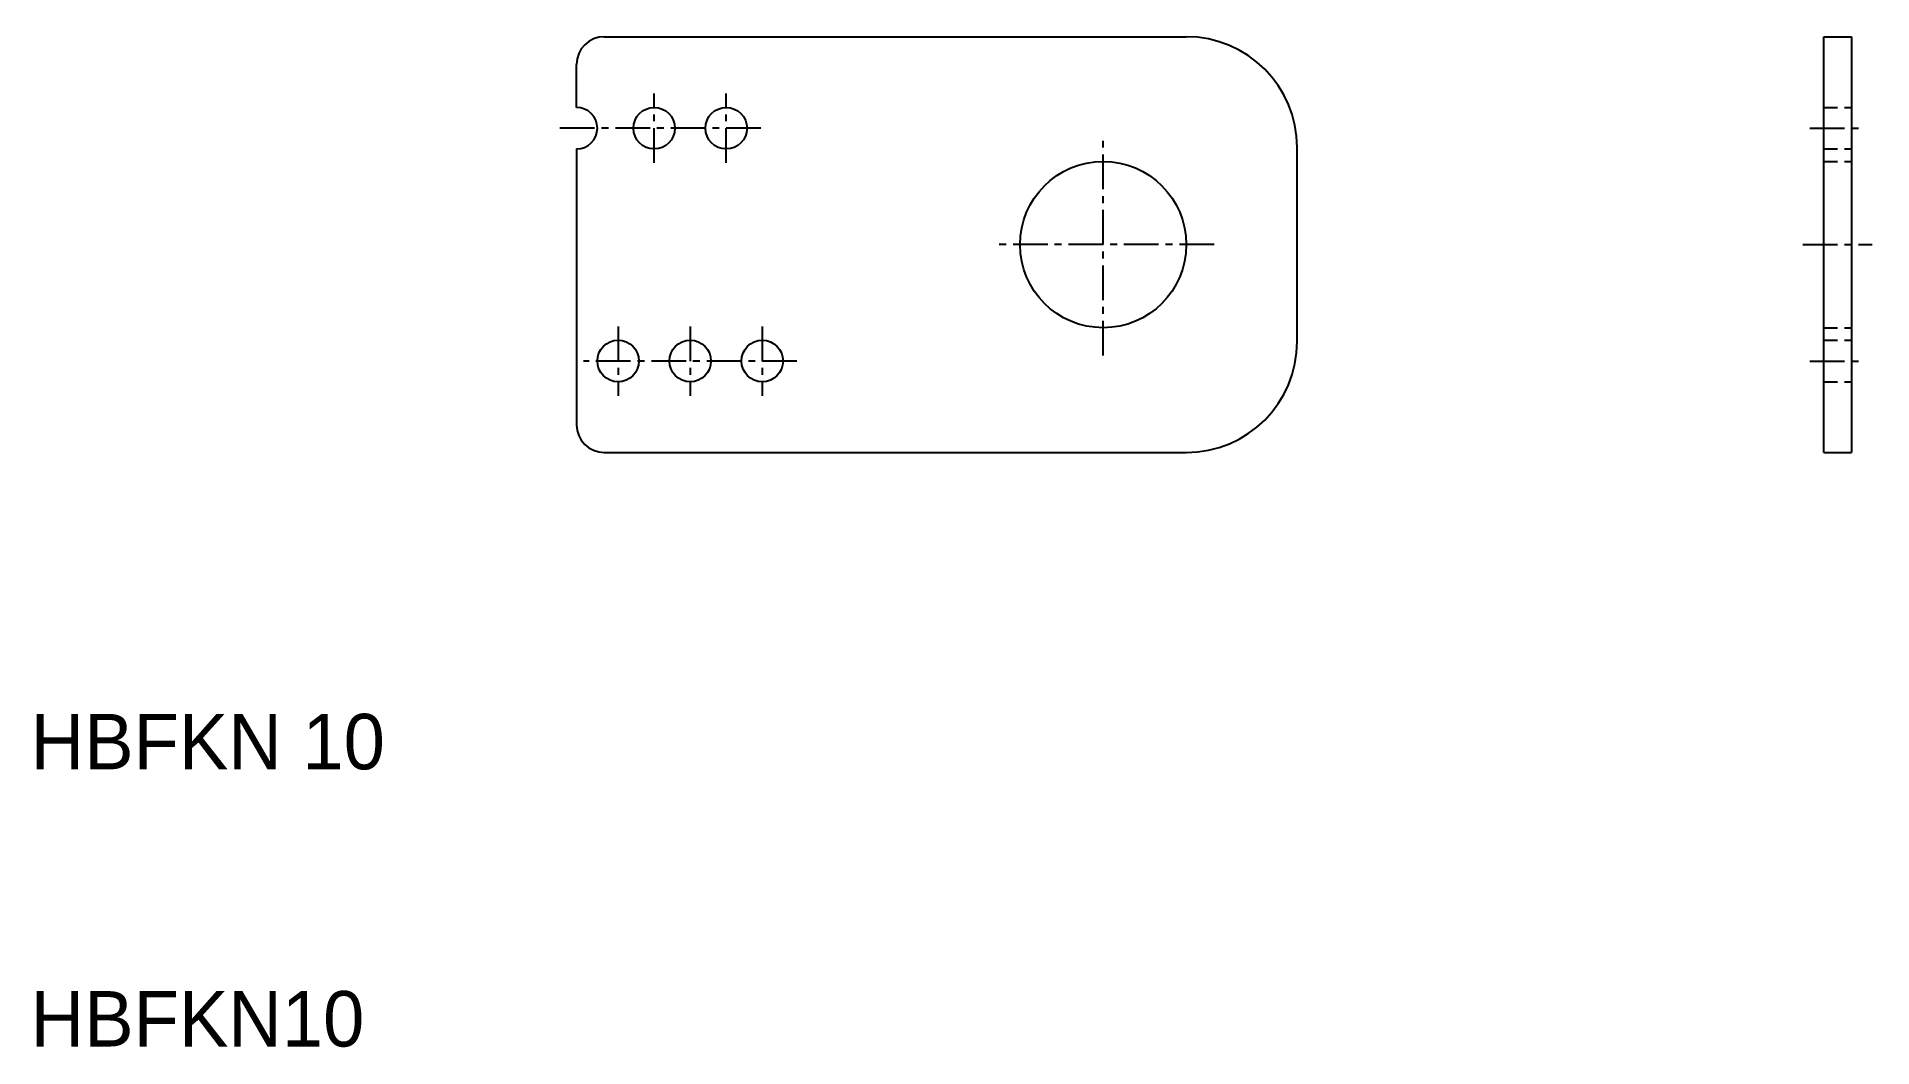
# Model space of a CAD drawing. Extents: x -14.3 to 51.9, y 21.1 to 57.6.
import ezdxf

# ---------------------------------------------------------------- set-up
doc = ezdxf.new("R2010")
doc.units = 0
doc.linetypes.add('CENTER', pattern=[2, 1.25, -0.25, 0.25, -0.25])
doc.linetypes.add('DASHED', pattern=[0.75, 0.5, -0.25])
doc.layers.get('0').update_dxf_attribs({"linetype": 'CONTINUOUS'})
doc.layers.add('CENTER', color=1, linetype='CENTER')

msp = doc.modelspace()

# ---------------------------------------------------------------- linework, layer by layer
at = {"color": 7, "linetype": 'CONTINUOUS'}
for p, q in [((6.146, 57.579), (27.146, 57.579)), ((50.146, 42.579), (50.146, 57.579)), ((50.146, 57.579), (51.146, 57.579)), ((51.146, 57.579), (51.146, 42.579)), ((5.146, 55.029), (5.146, 56.579)), ((5.146, 53.529), (5.146, 43.579)), ((31.146, 46.579), (31.146, 53.579)), ((6.146, 42.579), (27.146, 42.579)), ((50.146, 42.579), (51.146, 42.579))]:
    msp.add_line(p, q, dxfattribs=at)
at = {"color": 3, "linetype": 'DASHED'}
for p, q in [((50.146, 55.029), (51.146, 55.029)), ((50.146, 53.529), (51.146, 53.529)), ((50.146, 53.079), (51.146, 53.079)), ((50.146, 47.079), (51.146, 47.079)), ((50.146, 46.629), (51.146, 46.629)), ((50.146, 45.129), (51.146, 45.129))]:
    msp.add_line(p, q, dxfattribs=at)
at = {"color": 7, "linetype": 'CONTINUOUS'}
for centre, radius in [((7.946, 54.279), 0.75), ((10.546, 54.279), 0.75), ((24.146, 50.079), 3), ((6.646, 45.879), 0.75), ((9.246, 45.879), 0.75), ((11.846, 45.879), 0.75)]:
    msp.add_circle(centre, radius, dxfattribs=at)
for centre, radius, start, end in [((6.146, 56.579), 1, 90, 180), ((27.146, 53.579), 4, 0, 90), ((5.146, 54.279), 0.75, 270, 90), ((27.146, 46.579), 4, 270, 0), ((6.146, 43.579), 1, 180, 270)]:
    msp.add_arc(centre, radius, start, end, dxfattribs=at)
at = {"layer": 'CENTER', "color": 1, "linetype": 'CENTER'}
for p, q in [((7.946, 53.029), (7.946, 55.529)), ((10.546, 53.029), (10.546, 55.529)), ((11.796, 54.279), (4.396, 54.279)), ((24.146, 46.079), (24.146, 54.079)), ((49.646, 54.279), (51.646, 54.279)), ((28.146, 50.079), (20.146, 50.079)), ((49.396, 50.079), (51.896, 50.079)), ((6.646, 47.129), (6.646, 44.629)), ((9.246, 47.129), (9.246, 44.629)), ((11.846, 47.129), (11.846, 44.629)), ((13.096, 45.879), (5.396, 45.879)), ((49.646, 45.879), (51.646, 45.879))]:
    msp.add_line(p, q, dxfattribs=at)

# ---------------------------------------------------------------- texts
at = {"color": 7, "linetype": 'CONTINUOUS'}
for s, p in [('HBFKN 10', (-14.551, 31.148)), ('HBFKN10', (-14.551, 21.148))]:
    msp.add_text(s, height=2, dxfattribs=at).set_placement(p)

doc.saveas('drawing.dxf')
